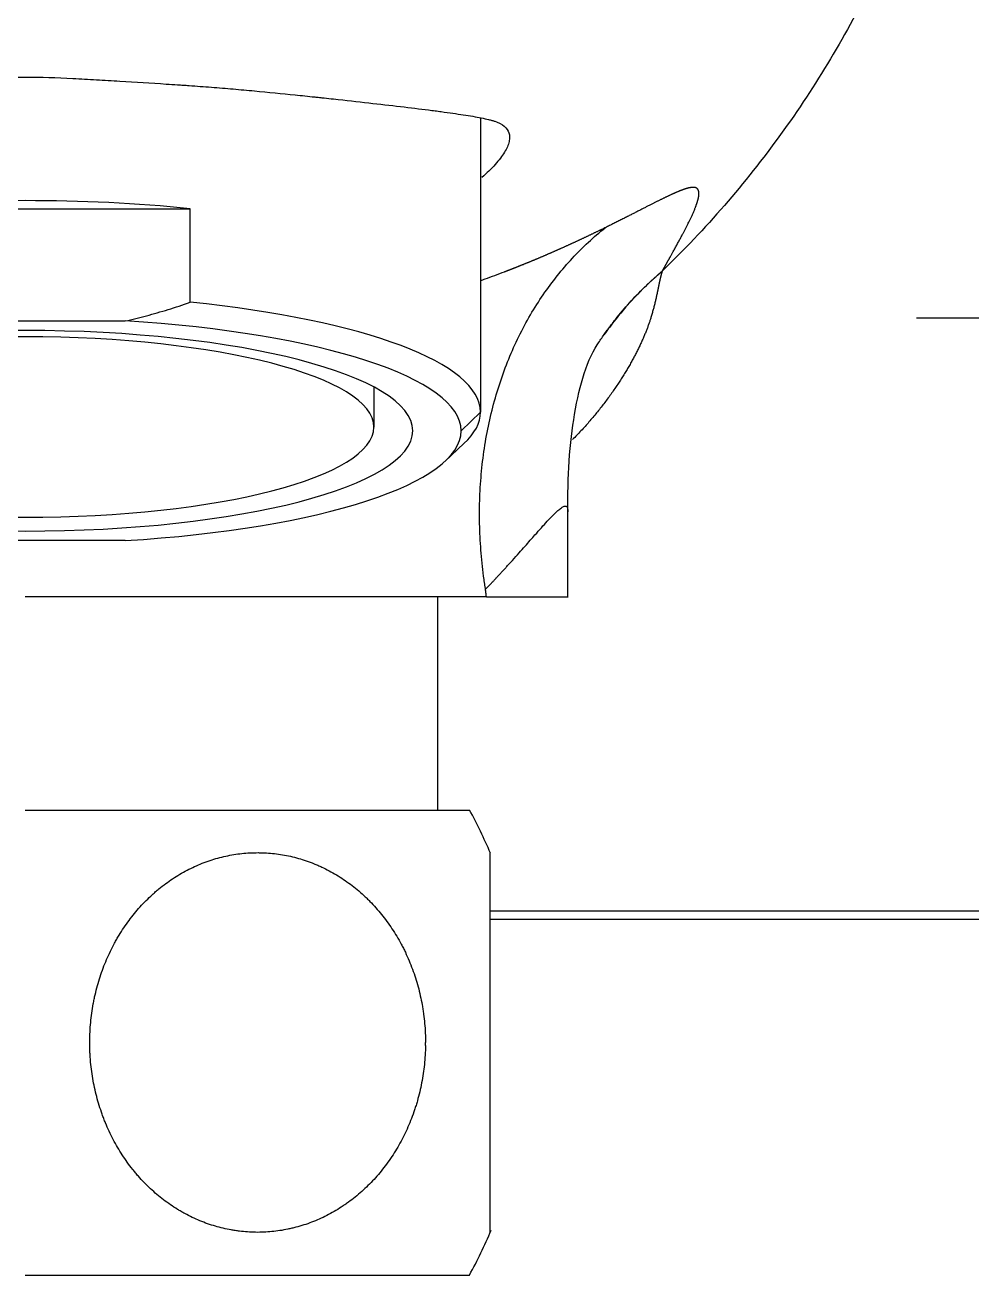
# Model space of a CAD drawing. Extents: x 1171 to 2300, y 0 to 827.
# Drawn here: x 1447.75 to 1472.18, y 225.78 to 258.04 of the extents above; entities that cross this region are included whole.
import ezdxf

# ---------------------------------------------------------------- set-up
doc = ezdxf.new("R2010")
doc.units = 0
doc.header["$LTSCALE"] = 10
doc.header["$MEASUREMENT"] = 0
doc.linetypes.add('CENTER', pattern=[2, 1.25, -0.25, 0.25, -0.25])
doc.layers.add('1', color=7, linetype='CONTINUOUS')

msp = doc.modelspace()

# ---------------------------------------------------------------- linework, layer by layer
at = {"layer": '1', "color": 7, "linetype": 'Continuous', "lineweight": -3}
for p, q in [((1459.504, 255.634), (1459.504, 248.046)), ((1443.493, 253.295), (1452.015, 253.295)), ((1452.015, 250.88), (1452.015, 253.295)), ((1445.173, 250.397), (1450.335, 250.397)), ((1456.754, 248.691), (1456.754, 247.66)), ((1459.004, 247.563), (1459.504, 248.046)), ((1458.593, 246.783), (1459.074, 247.231)), ((1450.335, 244.729), (1445.173, 244.729)), ((1458.404, 237.777), (1458.404, 243.277)), ((1447.754, 237.777), (1459.22, 237.777)), ((1459.754, 234.963), (1474.196, 234.963)), ((1447.754, 225.777), (1459.22, 225.777))]:
    msp.add_line(p, q, dxfattribs=at)
at = {"layer": '1', "color": 1, "linetype": 'CENTER', "lineweight": -3}
msp.add_line((1470.754, 250.477), (1534.754, 250.477), dxfattribs=at)
at = {"layer": '1', "color": 7, "linetype": 'Continuous', "lineweight": -3}
for start, end in [(23.0168, 28.6854), (331.3146, 337.2035)]:
    msp.add_arc((1448.254, 231.777), 12.5, start, end, dxfattribs=at)
for centre, major_axis, start_param, end_param in [((1447.754, 250.461), (-11.75, 0), 4.34125, 5.083528), ((1447.754, 248.046), (-11.75, 0), 3.141593, 4.34125), ((1447.754, 247.563), (-11.25, 0), 3.141593, 4.480933), ((1447.754, 247.563), (-10, 0), 3.141593, 6.283185), ((1447.754, 247.66), (-9, 0), 3.141593, 6.283185), ((1447.754, 248.046), (11.75, 0), 6.011913, 6.283185), ((1447.754, 247.563), (10, 0), 3.141593, 6.283185), ((1447.754, 247.66), (9, 0), 3.141593, 6.283185), ((1447.754, 247.563), (11.25, 0), 4.943845, 6.283185)]:
    msp.add_ellipse(centre, major_axis=major_axis, ratio=0.258819, start_param=start_param, end_param=end_param, dxfattribs=at)
for points, knots in [([(1472.148, 268.164), (1472.004, 266.612), (1471.717, 265.074), (1471.085, 262.825), (1470.841, 262.085), (1470.288, 260.629), (1469.979, 259.914), (1469.3, 258.513), (1468.929, 257.827), (1468.13, 256.491), (1467.702, 255.84), (1466.333, 253.948), (1465.31, 252.767), (1464.19, 251.684)], [0, 0, 0, 0, 0.25, 0.25, 0.375, 0.375, 0.5, 0.5, 0.625, 0.625, 0.75, 0.75, 1, 1, 1, 1]), ([(1435.961, 254.105), (1435.902, 254.158), (1435.846, 254.21), (1435.764, 254.291), (1435.735, 254.32), (1435.68, 254.377), (1435.653, 254.406), (1435.578, 254.49), (1435.533, 254.545), (1435.413, 254.702), (1435.353, 254.8), (1435.274, 254.981), (1435.254, 255.064), (1435.254, 255.177), (1435.259, 255.212), (1435.272, 255.254), (1435.275, 255.263), (1435.281, 255.279), (1435.285, 255.287), (1435.296, 255.311), (1435.305, 255.326), (1435.356, 255.4), (1435.417, 255.45), (1435.536, 255.513), (1435.58, 255.533), (1435.678, 255.567), (1435.732, 255.582), (1435.849, 255.61), (1435.913, 255.623), (1436.015, 255.644), (1436.05, 255.65), (1436.123, 255.664), (1436.161, 255.671), (1436.356, 255.704), (1436.529, 255.731), (1436.908, 255.786), (1437.115, 255.814), (1437.563, 255.871), (1437.804, 255.9), (1438.127, 255.938), (1438.193, 255.946), (1438.293, 255.958), (1438.327, 255.962), (1438.395, 255.969), (1438.565, 255.989), (1438.741, 256.009), (1439.173, 256.058), (1439.474, 256.091), (1440.101, 256.16), (1440.428, 256.195), (1440.938, 256.247), (1441.111, 256.265), (1441.376, 256.291), (1441.465, 256.3), (1441.645, 256.317), (1441.916, 256.343), (1442.192, 256.368), (1442.562, 256.4), (1442.749, 256.415), (1443.316, 256.459), (1443.701, 256.486), (1444.484, 256.537), (1444.883, 256.561), (1445.39, 256.591), (1445.493, 256.598), (1445.697, 256.61), (1445.799, 256.616), (1446.105, 256.634), (1446.31, 256.646), (1446.927, 256.677), (1447.339, 256.692), (1447.754, 256.693)], [0, 0, 0, 0, 0.022382, 0.022382, 0.035246, 0.035246, 0.048109, 0.048109, 0.073836, 0.073836, 0.125289, 0.125289, 0.176743, 0.176743, 0.20247, 0.20247, 0.208901, 0.208901, 0.215333, 0.215333, 0.228197, 0.228197, 0.27965, 0.27965, 0.305377, 0.305377, 0.331104, 0.331104, 0.35683, 0.35683, 0.369694, 0.369694, 0.382557, 0.382557, 0.434011, 0.434011, 0.485464, 0.485464, 0.536918, 0.536918, 0.549781, 0.549781, 0.556213, 0.556213, 0.562645, 0.588371, 0.588371, 0.639825, 0.639825, 0.691279, 0.691279, 0.717005, 0.717005, 0.729869, 0.729869, 0.742732, 0.768459, 0.768459, 0.794186, 0.794186, 0.845639, 0.845639, 0.897093, 0.897093, 0.909956, 0.909956, 0.92282, 0.92282, 0.948546, 0.948546, 1, 1, 1, 1]), ([(1447.754, 256.693), (1448.168, 256.692), (1448.579, 256.677), (1449.191, 256.646), (1449.394, 256.635), (1449.799, 256.611), (1450, 256.599), (1450.603, 256.562), (1451.001, 256.538), (1451.495, 256.506), (1451.593, 256.5), (1451.741, 256.49), (1451.79, 256.487), (1451.888, 256.48), (1452.132, 256.463), (1452.372, 256.445), (1452.752, 256.415), (1452.939, 256.4), (1453.309, 256.368), (1453.491, 256.352), (1454.032, 256.301), (1454.382, 256.267), (1454.893, 256.214), (1455.061, 256.196), (1455.268, 256.174), (1455.309, 256.17), (1455.391, 256.161), (1455.432, 256.157), (1455.554, 256.144), (1455.634, 256.135), (1456.031, 256.092), (1456.333, 256.058), (1456.907, 255.993), (1457.179, 255.962), (1457.694, 255.901), (1457.936, 255.872), (1458.191, 255.839), (1458.219, 255.836), (1458.275, 255.828), (1458.358, 255.818), (1458.544, 255.793), (1458.694, 255.772), (1458.979, 255.731), (1459.151, 255.705), (1459.383, 255.665), (1459.455, 255.651), (1459.591, 255.624), (1459.655, 255.611), (1459.743, 255.589), (1459.786, 255.579), (1459.826, 255.567), (1459.852, 255.559), (1459.864, 255.555), (1459.927, 255.533), (1459.971, 255.514), (1460.091, 255.45), (1460.151, 255.4), (1460.232, 255.284), (1460.253, 255.218), (1460.254, 255.106), (1460.25, 255.067), (1460.236, 255.004), (1460.23, 254.983), (1460.215, 254.939), (1460.206, 254.917), (1460.156, 254.803), (1460.096, 254.704), (1459.937, 254.494), (1459.838, 254.383), (1459.665, 254.212), (1459.605, 254.157), (1459.541, 254.1)], [0, 0, 0, 0, 0.051369, 0.051369, 0.077053, 0.077053, 0.102738, 0.102738, 0.154107, 0.154107, 0.166949, 0.166949, 0.17337, 0.17337, 0.179791, 0.205476, 0.205476, 0.23116, 0.23116, 0.256845, 0.256845, 0.308214, 0.308214, 0.333898, 0.333898, 0.34032, 0.34032, 0.346741, 0.346741, 0.359583, 0.359583, 0.410952, 0.410952, 0.462321, 0.462321, 0.51369, 0.51369, 0.520111, 0.520111, 0.526532, 0.539374, 0.565059, 0.565059, 0.616428, 0.616428, 0.642112, 0.642112, 0.667797, 0.667797, 0.680639, 0.68706, 0.68706, 0.693481, 0.693481, 0.719166, 0.719166, 0.770535, 0.770535, 0.821904, 0.821904, 0.847588, 0.847588, 0.86043, 0.86043, 0.873273, 0.873273, 0.924642, 0.924642, 0.976011, 0.976011, 1, 1, 1, 1]), ([(1464.191, 251.684), (1464.194, 251.689), (1464.2, 251.7), (1464.209, 251.715), (1464.217, 251.73), (1464.226, 251.744), (1464.235, 251.759), (1464.243, 251.774), (1464.251, 251.788), (1464.259, 251.802), (1464.267, 251.816), (1464.275, 251.83), (1464.283, 251.844), (1464.291, 251.858), (1464.298, 251.872), (1464.306, 251.885), (1464.313, 251.898), (1464.32, 251.912), (1464.325, 251.922), (1464.329, 251.929), (1464.333, 251.935), (1464.337, 251.944), (1464.343, 251.954), (1464.35, 251.966), (1464.358, 251.98), (1464.367, 251.996), (1464.377, 252.014), (1464.389, 252.034), (1464.401, 252.056), (1464.414, 252.079), (1464.428, 252.105), (1464.443, 252.132), (1464.459, 252.16), (1464.488, 252.212), (1464.527, 252.284), (1464.577, 252.375), (1464.625, 252.463), (1464.671, 252.55), (1464.707, 252.615), (1464.731, 252.661), (1464.747, 252.689), (1464.763, 252.721), (1464.781, 252.755), (1464.799, 252.791), (1464.823, 252.838), (1464.849, 252.891), (1464.873, 252.94), (1464.893, 252.98), (1464.909, 253.014), (1464.926, 253.05), (1464.943, 253.086), (1464.961, 253.124), (1464.978, 253.162), (1464.995, 253.201), (1465.012, 253.241), (1465.029, 253.281), (1465.041, 253.312), (1465.05, 253.335), (1465.056, 253.349), (1465.061, 253.364), (1465.066, 253.378), (1465.071, 253.392), (1465.076, 253.405), (1465.081, 253.419), (1465.085, 253.432), (1465.09, 253.445), (1465.094, 253.458), (1465.098, 253.47), (1465.101, 253.483), (1465.105, 253.495), (1465.108, 253.507), (1465.112, 253.519), (1465.115, 253.53), (1465.118, 253.541), (1465.12, 253.552), (1465.123, 253.563), (1465.125, 253.574), (1465.127, 253.584), (1465.129, 253.594), (1465.131, 253.604), (1465.132, 253.614), (1465.134, 253.623), (1465.135, 253.633), (1465.136, 253.642), (1465.137, 253.651), (1465.137, 253.66), (1465.138, 253.668), (1465.138, 253.676), (1465.138, 253.684), (1465.138, 253.692), (1465.138, 253.7), (1465.138, 253.707), (1465.137, 253.715), (1465.136, 253.722), (1465.135, 253.729), (1465.134, 253.735), (1465.133, 253.742), (1465.131, 253.748), (1465.13, 253.754), (1465.128, 253.76), (1465.126, 253.766), (1465.123, 253.771), (1465.121, 253.776), (1465.118, 253.781), (1465.116, 253.786), (1465.113, 253.791), (1465.109, 253.796), (1465.106, 253.8), (1465.103, 253.804), (1465.099, 253.808), (1465.095, 253.812), (1465.091, 253.815), (1465.087, 253.819), (1465.082, 253.822), (1465.078, 253.825), (1465.075, 253.827), (1465.073, 253.828), (1465.073, 253.828), (1465.072, 253.828), (1465.072, 253.828), (1465.072, 253.828), (1465.071, 253.828), (1465.071, 253.828), (1465.07, 253.829), (1465.069, 253.829), (1465.069, 253.829), (1465.068, 253.83), (1465.067, 253.83), (1465.066, 253.831), (1465.065, 253.831), (1465.063, 253.832), (1465.062, 253.832), (1465.06, 253.833), (1465.059, 253.833), (1465.057, 253.834), (1465.055, 253.835), (1465.053, 253.835), (1465.051, 253.836), (1465.049, 253.836), (1465.047, 253.837), (1465.045, 253.838), (1465.042, 253.838), (1465.04, 253.839), (1465.037, 253.84), (1465.034, 253.84), (1465.031, 253.841), (1465.028, 253.841), (1465.024, 253.842), (1465.021, 253.842), (1465.017, 253.843), (1465.013, 253.843), (1465.009, 253.843), (1465.005, 253.844), (1465.001, 253.844), (1464.996, 253.844), (1464.992, 253.844), (1464.987, 253.844), (1464.982, 253.844), (1464.976, 253.844), (1464.971, 253.844), (1464.965, 253.843), (1464.959, 253.843), (1464.953, 253.842), (1464.947, 253.842), (1464.94, 253.841), (1464.933, 253.84), (1464.926, 253.839), (1464.918, 253.838), (1464.911, 253.836), (1464.903, 253.835), (1464.894, 253.833), (1464.886, 253.832), (1464.877, 253.83), (1464.868, 253.828), (1464.858, 253.825), (1464.848, 253.823), (1464.838, 253.82), (1464.828, 253.817), (1464.817, 253.814), (1464.806, 253.811), (1464.794, 253.807), (1464.782, 253.804), (1464.77, 253.8), (1464.757, 253.795), (1464.744, 253.791), (1464.731, 253.786), (1464.717, 253.781), (1464.703, 253.776), (1464.688, 253.771), (1464.673, 253.765), (1464.657, 253.759), (1464.641, 253.753), (1464.625, 253.746), (1464.608, 253.739), (1464.59, 253.732), (1464.572, 253.724), (1464.554, 253.716), (1464.535, 253.708), (1464.516, 253.7), (1464.496, 253.691), (1464.475, 253.682), (1464.454, 253.672), (1464.433, 253.662), (1464.41, 253.652), (1464.388, 253.642), (1464.364, 253.631), (1464.341, 253.619), (1464.316, 253.608), (1464.291, 253.596), (1464.265, 253.583), (1464.239, 253.57), (1464.212, 253.557), (1464.184, 253.543), (1464.156, 253.529), (1464.127, 253.515), (1464.097, 253.5), (1464.067, 253.485), (1464.035, 253.469), (1464.004, 253.453), (1463.971, 253.437), (1463.938, 253.42), (1463.903, 253.402), (1463.868, 253.384), (1463.833, 253.366), (1463.796, 253.348), (1463.759, 253.329), (1463.721, 253.309), (1463.682, 253.289), (1463.642, 253.269), (1463.602, 253.248), (1463.56, 253.227), (1463.518, 253.205), (1463.475, 253.183), (1463.431, 253.161), (1463.386, 253.138), (1463.34, 253.115), (1463.294, 253.091), (1463.246, 253.067), (1463.198, 253.042), (1463.149, 253.017), (1463.099, 252.992), (1463.047, 252.966), (1462.995, 252.94), (1462.942, 252.914), (1462.888, 252.887), (1462.834, 252.86), (1462.778, 252.832), (1462.74, 252.814), (1462.721, 252.804)], [0, 0, 0, 0, 0.001937, 0.003873, 0.00581, 0.007747, 0.009683, 0.011619, 0.013556, 0.015492, 0.017428, 0.019364, 0.0213, 0.023236, 0.025172, 0.027107, 0.029043, 0.030978, 0.032913, 0.033497, 0.034366, 0.035518, 0.036955, 0.038676, 0.04068, 0.042968, 0.04554, 0.048394, 0.051532, 0.054952, 0.058655, 0.062639, 0.066904, 0.071449, 0.085832, 0.100166, 0.114438, 0.128636, 0.142776, 0.147253, 0.152318, 0.157968, 0.164203, 0.171022, 0.178423, 0.191052, 0.201603, 0.208243, 0.215291, 0.222746, 0.230608, 0.238874, 0.247543, 0.256615, 0.266087, 0.275947, 0.286184, 0.290072, 0.293954, 0.297832, 0.301706, 0.305575, 0.30944, 0.3133, 0.317156, 0.321009, 0.324857, 0.328701, 0.332541, 0.336377, 0.34021, 0.344039, 0.347864, 0.351686, 0.355504, 0.359318, 0.363129, 0.366937, 0.370742, 0.374544, 0.378342, 0.382137, 0.38593, 0.389719, 0.393506, 0.39729, 0.401071, 0.404849, 0.408625, 0.412399, 0.41617, 0.419938, 0.423704, 0.427469, 0.43123, 0.43499, 0.438748, 0.442503, 0.446257, 0.450009, 0.453759, 0.457507, 0.461254, 0.464999, 0.468743, 0.472485, 0.476225, 0.479965, 0.483703, 0.487439, 0.491175, 0.494909, 0.498643, 0.502375, 0.506107, 0.509838, 0.509873, 0.509969, 0.510125, 0.510341, 0.510617, 0.510953, 0.511348, 0.511804, 0.51232, 0.512895, 0.513531, 0.514226, 0.514981, 0.515797, 0.516672, 0.517607, 0.518602, 0.519656, 0.520771, 0.521945, 0.52318, 0.524474, 0.525828, 0.527241, 0.528714, 0.530247, 0.531839, 0.53349, 0.5352, 0.53697, 0.538798, 0.540686, 0.542633, 0.544639, 0.546703, 0.548826, 0.551008, 0.553249, 0.555548, 0.557906, 0.560322, 0.562796, 0.565328, 0.567918, 0.570567, 0.573273, 0.576036, 0.578858, 0.581736, 0.584672, 0.587666, 0.590716, 0.593823, 0.596987, 0.600208, 0.603485, 0.606819, 0.610208, 0.613654, 0.617155, 0.620712, 0.624325, 0.627993, 0.631715, 0.635493, 0.639325, 0.643212, 0.647153, 0.651148, 0.655197, 0.659299, 0.663455, 0.667663, 0.671925, 0.676238, 0.680604, 0.685022, 0.689492, 0.694012, 0.698584, 0.703206, 0.707879, 0.712602, 0.717374, 0.722196, 0.727066, 0.731985, 0.736952, 0.741967, 0.747028, 0.752137, 0.757292, 0.762493, 0.76774, 0.773032, 0.778374, 0.783766, 0.789207, 0.794697, 0.800236, 0.805824, 0.81146, 0.817143, 0.822873, 0.82865, 0.834473, 0.840341, 0.846255, 0.852213, 0.858215, 0.864261, 0.870349, 0.87648, 0.882652, 0.888865, 0.895119, 0.901412, 0.907743, 0.914113, 0.92052, 0.926964, 0.933443, 0.939957, 0.946505, 0.953086, 0.959699, 0.966344, 0.973018, 0.979723, 0.986455, 0.993214, 1, 1, 1, 1]), ([(1459.632, 243.477), (1459.628, 243.505), (1459.624, 243.534), (1459.615, 243.59), (1459.611, 243.617), (1459.599, 243.701), (1459.576, 243.868), (1459.556, 244.036), (1459.521, 244.374), (1459.504, 244.599), (1459.482, 245.052), (1459.477, 245.279), (1459.481, 245.733), (1459.489, 245.959), (1459.519, 246.411), (1459.541, 246.635), (1459.598, 247.082), (1459.633, 247.303), (1459.717, 247.742), (1459.766, 247.959), (1459.877, 248.386), (1459.939, 248.597), (1460.076, 249.011), (1460.151, 249.215), (1460.314, 249.613), (1460.401, 249.808), (1460.588, 250.188), (1460.688, 250.373), (1460.897, 250.733), (1461.008, 250.907), (1461.354, 251.413), (1461.606, 251.727), (1462.141, 252.304), (1462.424, 252.567), (1462.719, 252.803)], [0, 0, 0, 0, 0.007813, 0.007813, 0.015625, 0.015625, 0.03125, 0.0625, 0.0625, 0.125, 0.125, 0.1875, 0.1875, 0.25, 0.25, 0.3125, 0.3125, 0.375, 0.375, 0.4375, 0.4375, 0.5, 0.5, 0.5625, 0.5625, 0.625, 0.625, 0.6875, 0.6875, 0.75, 0.75, 0.875, 0.875, 1, 1, 1, 1]), ([(1462.719, 252.803), (1462.71, 252.799), (1462.692, 252.79), (1462.664, 252.776), (1462.636, 252.762), (1462.608, 252.749), (1462.58, 252.735), (1462.552, 252.722), (1462.524, 252.708), (1462.496, 252.695), (1462.468, 252.681), (1462.44, 252.668), (1462.412, 252.654), (1462.385, 252.641), (1462.357, 252.628), (1462.329, 252.614), (1462.301, 252.601), (1462.273, 252.588), (1462.245, 252.575), (1462.218, 252.562), (1462.19, 252.548), (1462.162, 252.535), (1462.135, 252.522), (1462.107, 252.509), (1462.079, 252.496), (1462.052, 252.484), (1462.024, 252.471), (1461.997, 252.458), (1461.969, 252.445), (1461.942, 252.433), (1461.915, 252.42), (1461.888, 252.408), (1461.86, 252.395), (1461.833, 252.383), (1461.806, 252.37), (1461.779, 252.358), (1461.752, 252.346), (1461.726, 252.333), (1461.699, 252.321), (1461.672, 252.309), (1461.645, 252.297), (1461.619, 252.285), (1461.592, 252.274), (1461.566, 252.262), (1461.54, 252.25), (1461.514, 252.238), (1461.488, 252.227), (1461.462, 252.215), (1461.436, 252.204), (1461.41, 252.192), (1461.384, 252.181), (1461.358, 252.17), (1461.333, 252.159), (1461.307, 252.148), (1461.282, 252.136), (1461.257, 252.126), (1461.232, 252.115), (1461.207, 252.104), (1461.182, 252.093), (1461.157, 252.082), (1461.133, 252.072), (1461.108, 252.061), (1461.084, 252.051), (1461.059, 252.041), (1461.035, 252.03), (1461.011, 252.02), (1460.987, 252.01), (1460.963, 252), (1460.94, 251.99), (1460.916, 251.98), (1460.893, 251.97), (1460.869, 251.961), (1460.846, 251.951), (1460.823, 251.942), (1460.8, 251.932), (1460.778, 251.923), (1460.755, 251.913), (1460.732, 251.904), (1460.71, 251.895), (1460.688, 251.886), (1460.666, 251.877), (1460.644, 251.868), (1460.622, 251.859), (1460.601, 251.85), (1460.579, 251.842), (1460.558, 251.833), (1460.537, 251.825), (1460.516, 251.816), (1460.495, 251.808), (1460.474, 251.8), (1460.454, 251.791), (1460.433, 251.783), (1460.413, 251.775), (1460.393, 251.767), (1460.373, 251.76), (1460.353, 251.752), (1460.334, 251.744), (1460.314, 251.737), (1460.295, 251.729), (1460.276, 251.722), (1460.257, 251.714), (1460.238, 251.707), (1460.22, 251.7), (1460.201, 251.693), (1460.183, 251.686), (1460.165, 251.679), (1460.147, 251.672), (1460.129, 251.665), (1460.037, 251.63), (1459.867, 251.566), (1459.663, 251.491), (1459.542, 251.448), (1459.506, 251.436)], [0, 0, 0, 0, 0.011652, 0.023225, 0.034719, 0.046133, 0.05747, 0.068727, 0.079907, 0.091009, 0.102034, 0.112981, 0.123852, 0.134646, 0.145364, 0.156006, 0.166572, 0.177063, 0.187479, 0.19782, 0.208086, 0.218279, 0.228397, 0.238441, 0.248412, 0.25831, 0.268135, 0.277887, 0.287567, 0.297175, 0.30671, 0.316175, 0.325567, 0.334889, 0.34414, 0.35332, 0.36243, 0.37147, 0.38044, 0.389341, 0.398172, 0.406934, 0.415627, 0.424251, 0.432807, 0.441295, 0.449714, 0.458066, 0.46635, 0.474567, 0.482716, 0.490799, 0.498815, 0.506764, 0.514648, 0.522465, 0.530217, 0.537903, 0.545523, 0.553079, 0.56057, 0.567996, 0.575358, 0.582655, 0.589889, 0.597059, 0.604165, 0.611207, 0.618187, 0.625104, 0.631957, 0.638748, 0.645477, 0.652144, 0.658748, 0.665291, 0.671772, 0.678192, 0.684551, 0.690848, 0.697084, 0.70326, 0.709375, 0.71543, 0.721425, 0.72736, 0.733235, 0.73905, 0.744805, 0.750502, 0.756139, 0.761717, 0.767236, 0.772696, 0.778098, 0.783442, 0.788727, 0.793954, 0.799123, 0.804235, 0.809289, 0.814285, 0.819224, 0.824105, 0.82893, 0.833697, 0.838408, 0.843062, 0.847659, 0.911177, 0.974355, 1, 1, 1, 1]), ([(1464.189, 251.679), (1464.187, 251.675), (1464.184, 251.665), (1464.18, 251.65), (1464.176, 251.636), (1464.172, 251.621), (1464.167, 251.606), (1464.163, 251.591), (1464.16, 251.576), (1464.156, 251.562), (1464.152, 251.547), (1464.148, 251.532), (1464.145, 251.517), (1464.141, 251.502), (1464.138, 251.487), (1464.134, 251.473), (1464.131, 251.458), (1464.128, 251.443), (1464.124, 251.429), (1464.121, 251.414), (1464.118, 251.399), (1464.115, 251.385), (1464.112, 251.37), (1464.109, 251.356), (1464.106, 251.342), (1464.103, 251.327), (1464.1, 251.313), (1464.097, 251.299), (1464.094, 251.285), (1464.092, 251.271), (1464.089, 251.258), (1464.086, 251.244), (1464.083, 251.23), (1464.08, 251.217), (1464.078, 251.203), (1464.075, 251.19), (1464.067, 251.151), (1464.053, 251.084), (1464.032, 250.988), (1464.009, 250.89), (1463.985, 250.791), (1463.959, 250.691), (1463.931, 250.591), (1463.903, 250.496), (1463.875, 250.408), (1463.847, 250.325), (1463.816, 250.24), (1463.783, 250.153), (1463.747, 250.063), (1463.708, 249.972), (1463.667, 249.878), (1463.623, 249.783), (1463.576, 249.685), (1463.527, 249.586), (1463.474, 249.485), (1463.419, 249.382), (1463.361, 249.278), (1463.299, 249.172), (1463.235, 249.065), (1463.168, 248.956), (1463.097, 248.846), (1463.024, 248.735), (1462.918, 248.58), (1462.778, 248.383), (1462.596, 248.145), (1462.404, 247.91), (1462.203, 247.678), (1462.026, 247.487), (1461.916, 247.374), (1461.879, 247.337)], [0, 0, 0, 0, 0.006565, 0.013062, 0.019489, 0.025847, 0.032136, 0.038356, 0.044507, 0.050589, 0.056602, 0.062546, 0.068421, 0.074227, 0.079964, 0.085632, 0.09123, 0.09676, 0.10222, 0.107611, 0.112933, 0.118186, 0.123369, 0.128483, 0.133527, 0.138502, 0.143408, 0.148244, 0.15301, 0.157707, 0.162335, 0.166892, 0.17138, 0.175799, 0.180147, 0.184426, 0.188635, 0.217958, 0.246509, 0.274289, 0.301307, 0.327568, 0.353077, 0.37784, 0.396969, 0.416168, 0.435444, 0.454804, 0.474254, 0.493801, 0.513451, 0.53321, 0.553084, 0.573077, 0.593206, 0.613458, 0.633838, 0.654353, 0.675008, 0.695809, 0.716763, 0.737873, 0.759146, 0.804402, 0.848964, 0.892885, 0.93622, 0.979028, 1, 1, 1, 1]), ([(1462.531, 249.81), (1462.583, 249.889), (1462.636, 249.967), (1462.745, 250.121), (1462.8, 250.197), (1462.913, 250.346), (1463.086, 250.568), (1463.269, 250.78), (1463.519, 251.054), (1463.649, 251.186), (1463.79, 251.322), (1463.798, 251.33), (1463.811, 251.342), (1463.815, 251.346), (1463.823, 251.354), (1463.844, 251.373), (1463.898, 251.424), (1464.016, 251.533), (1464.121, 251.624), (1464.191, 251.685)], [0, 0, 0, 0, 0.111309, 0.111309, 0.222395, 0.222395, 0.333481, 0.555654, 0.555654, 0.777827, 0.777827, 0.791713, 0.791713, 0.798656, 0.798656, 0.805599, 0.83337, 0.888914, 1, 1, 1, 1]), ([(1464.186, 251.677), (1463.956, 251.481), (1463.742, 251.279), (1463.344, 250.865), (1463.16, 250.654), (1462.885, 250.308), (1462.784, 250.174), (1462.689, 250.039)], [0, 0, 0, 0, 0.380807, 0.380807, 0.761615, 0.761615, 1, 1, 1, 1]), ([(1461.754, 245.426), (1461.752, 245.914), (1461.776, 246.852), (1461.922, 248.07), (1462.174, 249.131), (1462.418, 249.65), (1462.566, 249.862)], [0, 0, 0, 0, 0.216063, 0.45018, 0.709733, 1, 1, 1, 1]), ([(1459.633, 243.475), (1459.644, 243.486), (1459.666, 243.509), (1459.702, 243.546), (1459.742, 243.588), (1459.785, 243.633), (1459.833, 243.683), (1459.884, 243.737), (1459.938, 243.795), (1459.996, 243.857), (1460.057, 243.923), (1460.121, 243.993), (1460.188, 244.066), (1460.257, 244.142), (1460.363, 244.259), (1460.497, 244.409), (1460.65, 244.581), (1460.786, 244.736), (1460.93, 244.899), (1461.079, 245.066), (1461.229, 245.232), (1461.361, 245.372), (1461.476, 245.484), (1461.571, 245.566), (1461.635, 245.606), (1461.677, 245.62), (1461.703, 245.621), (1461.724, 245.612), (1461.739, 245.595), (1461.749, 245.568), (1461.754, 245.534), (1461.755, 245.5), (1461.754, 245.479), (1461.753, 245.473)], [0, 0, 0, 0, 0.00812, 0.017356, 0.027707, 0.039173, 0.051755, 0.06545, 0.080256, 0.096171, 0.113191, 0.13131, 0.150522, 0.170817, 0.192186, 0.244953, 0.294751, 0.341567, 0.385414, 0.450713, 0.515502, 0.579747, 0.643453, 0.706676, 0.769528, 0.803125, 0.835905, 0.867927, 0.899246, 0.929909, 0.959959, 0.989435, 1, 1, 1, 1]), ([(1459.656, 243.277), (1459.338, 243.277), (1458.99, 243.277), (1458.429, 243.277), (1458.234, 243.277), (1457.833, 243.277), (1457.625, 243.277), (1457.195, 243.277), (1456.974, 243.277), (1456.688, 243.277), (1456.63, 243.277), (1456.514, 243.277), (1456.456, 243.277), (1456.28, 243.277), (1456.161, 243.277), (1455.562, 243.277), (1455.065, 243.277), (1454.036, 243.277), (1453.504, 243.277), (1452.817, 243.277), (1452.609, 243.277), (1452.398, 243.277), (1452.257, 243.277), (1452.187, 243.277), (1451.832, 243.277), (1451.548, 243.277), (1450.975, 243.277), (1450.687, 243.277), (1450.109, 243.277), (1449.818, 243.277), (1449.233, 243.277), (1448.94, 243.277), (1448.349, 243.277), (1448.052, 243.277), (1447.754, 243.277)], [0, 0, 0, 0, 0.125, 0.125, 0.1875, 0.1875, 0.25, 0.25, 0.3125, 0.3125, 0.328125, 0.328125, 0.34375, 0.34375, 0.375, 0.375, 0.5, 0.5, 0.625, 0.625, 0.65625, 0.671875, 0.671875, 0.6875, 0.6875, 0.75, 0.75, 0.8125, 0.8125, 0.875, 0.875, 0.9375, 0.9375, 1, 1, 1, 1]), ([(1459.656, 243.277), (1459.654, 243.294), (1459.65, 243.328), (1459.644, 243.378), (1459.638, 243.428), (1459.634, 243.461), (1459.633, 243.477)], [0, 0, 0, 0, 0.252709, 0.50358, 0.752661, 1, 1, 1, 1]), ([(1459.656, 243.277), (1459.919, 243.277), (1460.156, 243.277), (1460.583, 243.277), (1460.772, 243.277), (1461.103, 243.277), (1461.245, 243.277), (1461.391, 243.277), (1461.419, 243.277), (1461.471, 243.277), (1461.495, 243.277), (1461.563, 243.277), (1461.602, 243.277), (1461.698, 243.277), (1461.737, 243.277), (1461.751, 243.277), (1461.753, 243.277), (1461.753, 243.277)], [0, 0, 0, 0, 0.194366, 0.194366, 0.388732, 0.388732, 0.583097, 0.583097, 0.631689, 0.631689, 0.68028, 0.68028, 0.777463, 0.777463, 0.971829, 0.971829, 1, 1, 1, 1]), ([(1458.084, 231.697), (1458.081, 231.534), (1458.072, 231.373), (1458.039, 231.053), (1457.992, 230.736), (1457.918, 230.424), (1457.864, 230.232), (1457.852, 230.193), (1457.828, 230.117), (1457.816, 230.079), (1457.778, 229.965), (1457.751, 229.89), (1457.666, 229.668), (1457.539, 229.381), (1457.389, 229.109), (1457.268, 228.912), (1457.226, 228.847), (1457.139, 228.719), (1457.094, 228.656), (1456.955, 228.473), (1456.858, 228.356), (1456.655, 228.135), (1456.443, 227.926), (1456.214, 227.741), (1456.065, 227.633), (1456.034, 227.611), (1455.974, 227.57), (1455.883, 227.509), (1455.79, 227.452), (1455.602, 227.343), (1455.347, 227.213), (1455.083, 227.111), (1454.88, 227.046), (1454.812, 227.026), (1454.709, 226.998), (1454.675, 226.99), (1454.606, 226.974), (1454.571, 226.966), (1454.398, 226.93), (1454.121, 226.888), (1453.843, 226.877), (1453.564, 226.88), (1453.424, 226.89), (1453.249, 226.911), (1453.214, 226.916), (1453.144, 226.927), (1453.04, 226.944), (1452.936, 226.966), (1452.731, 227.014), (1452.461, 227.093), (1452.199, 227.202), (1452.005, 227.295), (1451.94, 227.327), (1451.845, 227.379), (1451.813, 227.397), (1451.75, 227.434), (1451.719, 227.452), (1451.564, 227.547), (1451.323, 227.712), (1451.099, 227.903), (1450.883, 228.105), (1450.778, 228.213), (1450.653, 228.356), (1450.628, 228.385), (1450.579, 228.444), (1450.507, 228.533), (1450.438, 228.624), (1450.304, 228.81), (1450.137, 229.068), (1449.993, 229.343), (1449.893, 229.556), (1449.861, 229.629), (1449.816, 229.739), (1449.801, 229.776), (1449.772, 229.85), (1449.758, 229.888), (1449.691, 230.075), (1449.597, 230.379), (1449.529, 230.691), (1449.475, 231.007), (1449.455, 231.167), (1449.439, 231.37), (1449.436, 231.41), (1449.431, 231.491), (1449.425, 231.613), (1449.423, 231.734), (1449.425, 231.976), (1449.441, 232.297), (1449.485, 232.616), (1449.522, 232.814), (1449.529, 232.854), (1449.546, 232.933), (1449.554, 232.972), (1449.582, 233.09), (1449.601, 233.168), (1449.665, 233.4), (1449.764, 233.701), (1449.887, 233.99), (1449.99, 234.201), (1450.043, 234.306), (1450.1, 234.408), (1450.139, 234.476), (1450.159, 234.51), (1450.26, 234.677), (1450.346, 234.805), (1450.527, 235.049), (1450.718, 235.283), (1450.93, 235.495), (1451.068, 235.621), (1451.096, 235.646), (1451.152, 235.695), (1451.238, 235.767), (1451.325, 235.835), (1451.501, 235.965), (1451.743, 236.125), (1451.997, 236.258), (1452.193, 236.348), (1452.259, 236.376), (1452.359, 236.415), (1452.392, 236.428), (1452.46, 236.453), (1452.493, 236.464), (1452.662, 236.521), (1452.934, 236.595), (1453.209, 236.64), (1453.487, 236.669), (1453.627, 236.677), (1453.804, 236.676), (1453.839, 236.675), (1453.909, 236.673), (1454.015, 236.668), (1454.119, 236.659), (1454.328, 236.636), (1454.604, 236.589), (1454.874, 236.512), (1455.076, 236.443), (1455.143, 236.419), (1455.242, 236.378), (1455.276, 236.364), (1455.342, 236.336), (1455.374, 236.321), (1455.537, 236.245), (1455.791, 236.11), (1456.031, 235.948), (1456.265, 235.773), (1456.379, 235.678), (1456.516, 235.551), (1456.544, 235.526), (1456.598, 235.473), (1456.678, 235.394), (1456.755, 235.311), (1456.905, 235.143), (1457.095, 234.907), (1457.264, 234.652), (1457.383, 234.452), (1457.422, 234.384), (1457.477, 234.28), (1457.495, 234.245), (1457.531, 234.175), (1457.548, 234.14), (1457.633, 233.962), (1457.755, 233.672), (1457.852, 233.37), (1457.935, 233.063), (1457.97, 232.906), (1458.006, 232.707), (1458.012, 232.667), (1458.025, 232.586), (1458.042, 232.466), (1458.056, 232.345), (1458.077, 232.103), (1458.084, 231.94), (1458.084, 231.777)], [0, 0, 0, 0, 0.015625, 0.015625, 0.03125, 0.046875, 0.046875, 0.050781, 0.050781, 0.054688, 0.054688, 0.0625, 0.0625, 0.078125, 0.09375, 0.09375, 0.101563, 0.101563, 0.109375, 0.109375, 0.125, 0.125, 0.140625, 0.15625, 0.15625, 0.160156, 0.160156, 0.164063, 0.171875, 0.171875, 0.1875, 0.203125, 0.203125, 0.210938, 0.210938, 0.214844, 0.214844, 0.21875, 0.21875, 0.234375, 0.25, 0.25, 0.265625, 0.265625, 0.269531, 0.269531, 0.273438, 0.28125, 0.28125, 0.296875, 0.3125, 0.3125, 0.320313, 0.320313, 0.324219, 0.324219, 0.328125, 0.328125, 0.34375, 0.359375, 0.359375, 0.375, 0.375, 0.378906, 0.378906, 0.382813, 0.390625, 0.390625, 0.40625, 0.421875, 0.421875, 0.429688, 0.429688, 0.433594, 0.433594, 0.4375, 0.4375, 0.453125, 0.46875, 0.46875, 0.484375, 0.484375, 0.488281, 0.488281, 0.492188, 0.5, 0.5, 0.515625, 0.53125, 0.53125, 0.535156, 0.535156, 0.539063, 0.539063, 0.546875, 0.546875, 0.5625, 0.578125, 0.578125, 0.585938, 0.589844, 0.589844, 0.59375, 0.59375, 0.609375, 0.609375, 0.625, 0.640625, 0.640625, 0.644531, 0.644531, 0.648438, 0.65625, 0.65625, 0.671875, 0.6875, 0.6875, 0.695313, 0.695313, 0.699219, 0.699219, 0.703125, 0.703125, 0.71875, 0.734375, 0.734375, 0.75, 0.75, 0.753906, 0.753906, 0.757813, 0.765625, 0.765625, 0.78125, 0.796875, 0.796875, 0.804688, 0.804688, 0.808594, 0.808594, 0.8125, 0.8125, 0.828125, 0.84375, 0.84375, 0.859375, 0.859375, 0.863281, 0.863281, 0.867188, 0.875, 0.875, 0.890625, 0.90625, 0.90625, 0.914063, 0.914063, 0.917969, 0.917969, 0.921875, 0.921875, 0.9375, 0.953125, 0.953125, 0.96875, 0.96875, 0.972656, 0.972656, 0.976563, 0.984375, 0.984375, 1, 1, 1, 1]), ([(1459.754, 226.878), (1459.754, 226.878), (1459.754, 226.878), (1459.754, 226.88), (1459.754, 226.89), (1459.754, 226.911), (1459.754, 226.916), (1459.754, 226.927), (1459.754, 226.944), (1459.754, 226.966), (1459.754, 227.014), (1459.754, 227.093), (1459.754, 227.202), (1459.754, 227.295), (1459.754, 227.327), (1459.754, 227.379), (1459.754, 227.397), (1459.754, 227.434), (1459.754, 227.452), (1459.754, 227.547), (1459.754, 227.712), (1459.754, 227.903), (1459.754, 228.105), (1459.754, 228.213), (1459.754, 228.356), (1459.754, 228.385), (1459.754, 228.444), (1459.754, 228.533), (1459.754, 228.624), (1459.754, 228.81), (1459.754, 229.068), (1459.754, 229.343), (1459.754, 229.556), (1459.754, 229.629), (1459.754, 229.739), (1459.754, 229.776), (1459.754, 229.85), (1459.754, 229.888), (1459.754, 230.075), (1459.754, 230.379), (1459.754, 230.691), (1459.754, 231.007), (1459.754, 231.167), (1459.754, 231.37), (1459.754, 231.41), (1459.754, 231.491), (1459.754, 231.613), (1459.754, 231.734), (1459.754, 231.976), (1459.754, 232.297), (1459.754, 232.616), (1459.754, 232.814), (1459.754, 232.854), (1459.754, 232.933), (1459.754, 232.972), (1459.754, 233.09), (1459.754, 233.168), (1459.754, 233.4), (1459.754, 233.701), (1459.754, 233.99), (1459.754, 234.201), (1459.754, 234.271), (1459.754, 234.374), (1459.754, 234.408), (1459.754, 234.476), (1459.754, 234.51), (1459.754, 234.677), (1459.754, 234.805), (1459.754, 235.049), (1459.754, 235.283), (1459.754, 235.495), (1459.754, 235.621), (1459.754, 235.646), (1459.754, 235.695), (1459.754, 235.767), (1459.754, 235.835), (1459.754, 235.965), (1459.754, 236.125), (1459.754, 236.258), (1459.754, 236.348), (1459.754, 236.376), (1459.754, 236.415), (1459.754, 236.428), (1459.754, 236.453), (1459.754, 236.464), (1459.754, 236.521), (1459.754, 236.595), (1459.754, 236.64), (1459.754, 236.669), (1459.754, 236.676), (1459.754, 236.676)], [0, 0, 0, 0, 0.003681, 0.003681, 0.034868, 0.034868, 0.042665, 0.042665, 0.050461, 0.066055, 0.066055, 0.097241, 0.128428, 0.128428, 0.144021, 0.144021, 0.151818, 0.151818, 0.159615, 0.159615, 0.190801, 0.221988, 0.221988, 0.253174, 0.253174, 0.260971, 0.260971, 0.268768, 0.284361, 0.284361, 0.315548, 0.346734, 0.346734, 0.362328, 0.362328, 0.370124, 0.370124, 0.377921, 0.377921, 0.409107, 0.440294, 0.440294, 0.471481, 0.471481, 0.479277, 0.479277, 0.487074, 0.502667, 0.502667, 0.533854, 0.565041, 0.565041, 0.572837, 0.572837, 0.580634, 0.580634, 0.596227, 0.596227, 0.627414, 0.6586, 0.6586, 0.674194, 0.674194, 0.68199, 0.68199, 0.689787, 0.689787, 0.720974, 0.720974, 0.75216, 0.783347, 0.783347, 0.791144, 0.791144, 0.79894, 0.814534, 0.814534, 0.84572, 0.876907, 0.876907, 0.8925, 0.8925, 0.900297, 0.900297, 0.908093, 0.908093, 0.93928, 0.970467, 0.970467, 1, 1, 1, 1])]:
    msp.add_open_spline(points, degree=3, knots=knots, dxfattribs=at)
for points, degree in [([(1450.335, 250.397), (1450.518, 250.438), (1450.886, 250.528), (1451.445, 250.688), (1451.824, 250.813), (1452.015, 250.88)], 3), ([(1461.753, 243.263), (1461.753, 245.47)], 1), ([(1459.755, 235.176), (1481.668, 235.176), (1503.581, 235.176), (1525.495, 235.176)], 3), ([(1458.084, 231.697), (1458.084, 231.711), (1458.084, 231.737), (1458.084, 231.764), (1458.084, 231.777)], 3)]:
    msp.add_open_spline(points, degree=degree, dxfattribs=at)

doc.saveas('drawing.dxf')
